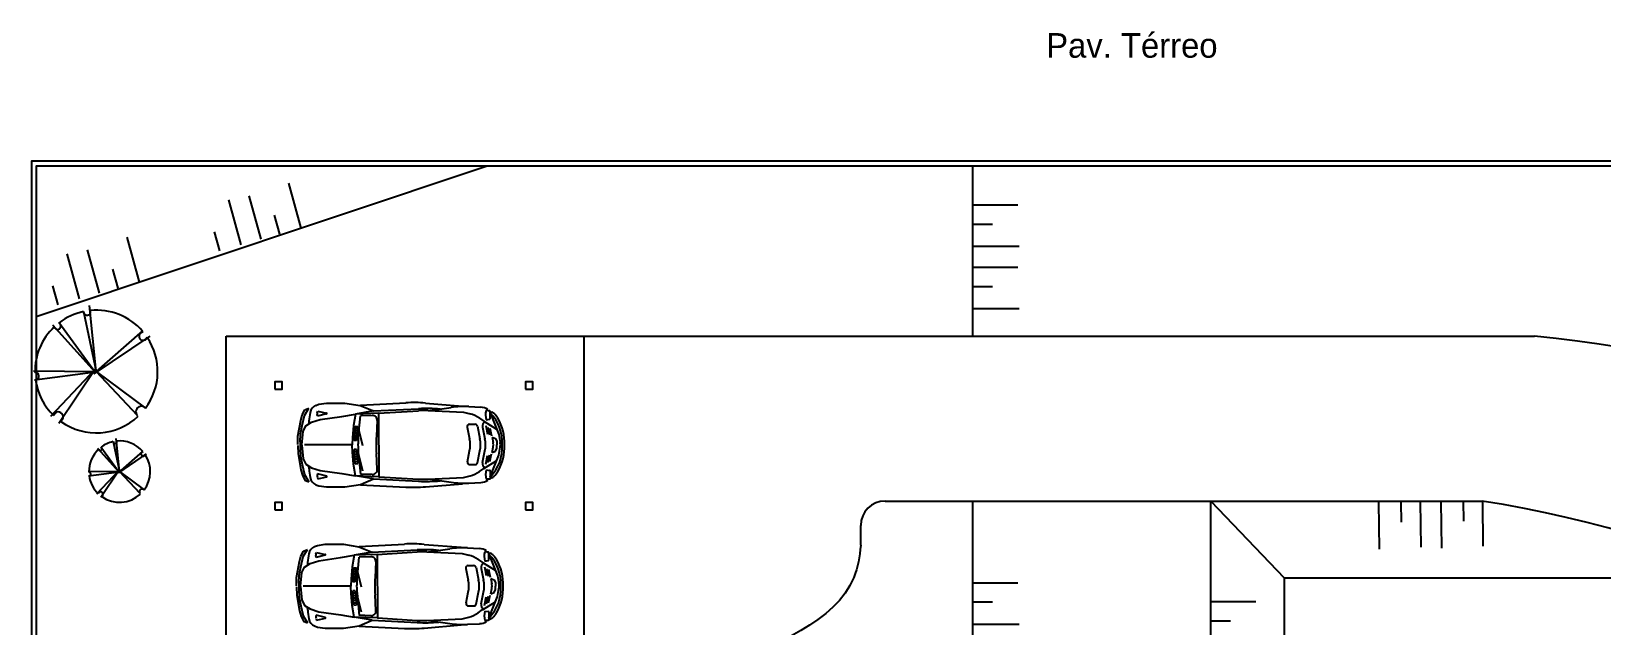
# Model space of a CAD drawing. Extents: x 0 to 58.4, y 0 to 35.7.
# Drawn here: x 0 to 32, y 23.62 to 35.72 of the extents above; entities that cross this region are included whole.
import ezdxf

# ---------------------------------------------------------------- set-up
doc = ezdxf.new("R2010")
doc.units = 0
doc.header["$MEASUREMENT"] = 0
doc.layers.get('0').update_dxf_attribs({"linetype": 'CONTINUOUS'})
for name, color, linetype in [('ARV', 3, 'CONTINUOUS'), ('BLOCO', 5, 'CONTINUOUS'), ('CINZA', 8, 'CONTINUOUS'), ('HACHURA', 1, 'CONTINUOUS'), ('PAREDE', 7, 'CONTINUOUS')]:
    doc.layers.add(name, color=color, linetype=linetype)
doc.styles.add('PADRÃO', font='', dxfattribs={"height": 0.2})
doc.styles.get('PADRÃO').set_extended_font_data('AvantGarde Bk BT')

# ---------------------------------------------------------------- blocks, each defined once
blk = doc.blocks.new('C-01')
for p, q in [((-2.138, 0.536), (-2.109, 0.646)), ((-2.109, 0.646), (-2.057, 0.747)), ((-2.062, 0.637), (-1.978, 0.781)), ((-2.057, 0.747), (-1.978, 0.781)), ((-1.831, 0.842), (-1.773, 0.867)), ((-1.796, 0.62), (-1.804, 0.658)), ((-1.802, 0.687), (-1.79, 0.721)), ((-1.612, 0.669), (-1.796, 0.62)), ((-1.79, 0.721), (-1.613, 0.684)), ((-1.773, 0.867), (-1.616, 0.889)), ((-1.616, 0.889), (-1.24, 0.889)), ((-1.24, 0.889), (-0.927, 0.84)), ((-0.659, 0.727), (-1.026, 0.665)), ((-0.552, 0.682), (-1.026, 0.665)), ((-0.927, 0.84), (-0.659, 0.727)), ((-0.922, 0.847), (0, 0.894)), ((-0.659, 0.727), (0.263, 0.774)), ((-0.552, 0.682), (0.261, 0.733)), ((-0.552, 0.682), (-0.551, -0.613)), ((0.402, 0.888), (1.156, 0.828)), ((0.455, 0.735), (1.176, 0.704)), ((0.488, 0.734), (0.925, 0.798)), ((1.176, 0.704), (1.31, 0.669)), ((1.287, 0.815), (1.531, 0.802)), ((1.708, 0.731), (1.637, 0.736)), ((1.667, 0.743), (1.699, 0.729)), ((1.72, 0.57), (1.72, 0.718)), ((1.72, 0.688), (1.898, 0.248)), ((1.724, 0.718), (1.754, 0.706)), ((-2.196, 0.215), (-2.138, 0.536)), ((-2.143, 0.259), (-2.109, 0.43)), ((-2.109, 0.43), (-2.062, 0.637)), ((-1.972, 0.52), (-1.976, 0.461)), ((-1.029, 0.419), (-1.052, 0.126)), ((-0.985, 0.326), (-1.037, 0.326)), ((-0.98, 0.376), (-1.033, 0.376)), ((-1.029, 0.419), (-0.977, 0.411)), ((-1.004, 0.126), (-0.977, 0.411)), ((-0.966, 0.178), (-0.924, 0.627)), ((-0.962, 0.353), (-0.88, 0.023)), ((-0.684, 0.636), (-0.924, 0.627)), ((-0.58, 0.53), (-0.599, 0.212)), ((1.253, 0.394), (1.301, 0.16)), ((1.301, 0.455), (1.411, 0.455)), ((1.46, 0.415), (1.513, 0.16)), ((1.503, 0.579), (1.594, 0.516)), ((1.564, 0.395), (1.613, 0.16)), ((1.59, 0.519), (1.853, 0.359)), ((1.63, 0.43), (1.666, 0.256)), ((1.641, 0.546), (1.709, 0.557)), ((1.674, 0.395), (1.707, 0.239)), ((1.714, 0.379), (1.747, 0.222)), ((-2.201, 0.043), (-2.196, 0.215)), ((-2.152, 0.1), (-2.143, 0.259)), ((-1.091, 0.034), (-2.064, 0.034)), ((-1.004, 0.126), (-1.052, 0.126)), ((-0.999, 0.176), (-1.048, 0.176)), ((-0.995, 0.226), (-1.044, 0.226)), ((-0.99, 0.276), (-1.04, 0.276)), ((1.764, 0.193), (1.781, 0.086)), ((1.764, 0.193), (1.831, 0.165)), ((1.831, 0.165), (1.855, 0.103)), ((1.855, 0.103), (1.859, 0.037)), ((1.855, -0.029), (1.859, 0.037)), ((1.898, 0.248), (1.925, 0.086)), ((-2.152, -0.034), (-2.143, -0.193)), ((-2.143, -0.193), (-2.108, -0.364)), ((-1.029, -0.351), (-1.052, -0.058)), ((-1.004, -0.058), (-1.052, -0.058)), ((-0.999, -0.108), (-1.048, -0.108)), ((-0.995, -0.158), (-1.044, -0.158)), ((-0.99, -0.208), (-1.04, -0.208)), ((-0.985, -0.258), (-1.037, -0.258)), ((-0.98, -0.308), (-1.033, -0.308)), ((-1.004, -0.058), (-0.977, -0.343)), ((-0.966, -0.11), (-0.923, -0.559)), ((-0.962, -0.16), (-0.88, -0.49)), ((-0.579, -0.461), (-0.598, -0.143)), ((1.256, -0.307), (1.302, -0.087)), ((1.463, -0.328), (1.513, -0.087)), ((1.565, -0.322), (1.613, -0.087)), ((1.591, -0.446), (1.854, -0.285)), ((1.63, -0.356), (1.666, -0.183)), ((1.674, -0.322), (1.707, -0.165)), ((1.714, -0.305), (1.747, -0.148)), ((1.721, -0.615), (1.898, -0.174)), ((1.764, -0.12), (1.781, -0.013)), ((1.764, -0.12), (1.831, -0.091)), ((1.831, -0.091), (1.855, -0.029)), ((1.898, -0.174), (1.925, -0.013)), ((-2.108, -0.364), (-2.061, -0.571)), ((-2.061, -0.571), (-1.976, -0.714)), ((-1.971, -0.453), (-1.975, -0.394)), ((-1.795, -0.553), (-1.803, -0.591)), ((-1.801, -0.62), (-1.789, -0.654)), ((-1.611, -0.602), (-1.795, -0.553)), ((-1.789, -0.654), (-1.611, -0.617)), ((-1.029, -0.351), (-0.977, -0.343)), ((-0.552, -0.613), (-1.026, -0.596)), ((-0.659, -0.658), (-1.025, -0.596)), ((-0.683, -0.567), (-0.924, -0.558)), ((-0.551, -0.613), (0.263, -0.663)), ((0.457, -0.664), (1.177, -0.632)), ((1.177, -0.632), (1.311, -0.596)), ((1.305, -0.367), (1.414, -0.367)), ((1.504, -0.506), (1.595, -0.442)), ((1.642, -0.472), (1.71, -0.484)), ((1.721, -0.496), (1.721, -0.645)), ((1.726, -0.645), (1.755, -0.632)), ((-1.829, -0.776), (-1.771, -0.8)), ((-1.771, -0.8), (-1.614, -0.821)), ((-1.614, -0.821), (-1.238, -0.821)), ((-1.238, -0.821), (-0.925, -0.772)), ((-0.925, -0.772), (-0.657, -0.658)), ((-0.92, -0.779), (0.002, -0.824)), ((-0.659, -0.658), (0.263, -0.705)), ((0.403, -0.818), (1.157, -0.755)), ((0.49, -0.663), (0.927, -0.726)), ((1.289, -0.742), (1.533, -0.729)), ((1.709, -0.658), (1.638, -0.662)), ((1.668, -0.669), (1.7, -0.656))]:
    blk.add_line(p, q)
for points in [[(-2.118, 0.039), (-2.09, 0.311), (-2.037, 0.422), (-1.921, 0.496), (-1.745, 0.554), (-1.3, 0.617), (-1.026, 0.665), (-1.064, 0.428), (-1.083, 0.18), (-1.091, 0.034)], [(-2.201, 0.023), (-2.195, -0.149), (-2.137, -0.47), (-2.107, -0.58), (-2.055, -0.681), (-1.976, -0.714)], [(-2.118, 0.027), (-2.089, -0.245), (-2.036, -0.356), (-1.92, -0.429), (-1.744, -0.487), (-1.299, -0.55), (-1.025, -0.596), (-1.063, -0.36), (-1.083, -0.112), (-1.091, 0.034)]]:
    blk.add_lwpolyline(points)
for centre, radius, start, end in [((-0.452, 0.416), 1.524, 169.4663, 176.0811), ((-1.753, 0.658), 0.2, 112.7478, 169.4663), ((-1.755, 0.669), 0.0508, 159.9787, 192.5384), ((-1.614, 0.676), 0.00762, 284.96, 78.1125), ((0.157, -2.15), 3.048, 85.3952, 92.9452), ((0.377, -1.092), 1.829, 87.5491, 93.6237), ((0.42, -2.27), 3.048, 84.6964, 92.9452), ((1.192, -1.011), 1.829, 86.9998, 98.3676), ((1.154, 0.08), 0.61, 55.07, 75.2551), ((1.517, 0.518), 0.284, 57.3299, 87.1824), ((1.99, 0.648), 0.364, 166.0961, 196.3535), ((1.707, 0.718), 0.0127, 0, 86.3304), ((1.12, 0.093), 0.847, 356.2451, 44.5195), ((1.695, 0.565), 0.152, 46.3836, 67.2014), ((1.5, 0.36), 0.436, 30.4577, 46.3836), ((-0.68, 0.536), 0.1, 356.7256, 92.0722), ((1.301, 0.405), 0.05, 90, 191.7694), ((1.411, 0.405), 0.05, 11.7694, 90), ((1.662, 0.416), 0.1, 118.178, 191.7694), ((1.707, 0.57), 0.0127, 279.6077, 360), ((1.003, 0.068), 1.012, 358.0694, 30.4577), ((-0.935, 0.034), 1.219, 176.8942, 183.2188), ((0.551, 0.036), 1.524, 174.6214, 185.4916), ((2.444, 0.037), 3.048, 176.7256, 183.3874), ((0.704, 0.036), 0.61, 348.3436, 11.7694), ((0.916, 0.036), 0.61, 348.3436, 11.7694), ((1.016, 0.036), 0.61, 348.3436, 11.7694), ((1.12, -0.02), 0.847, 315.5935, 3.8679), ((1.481, 0.037), 0.305, 350.7246, 9.3883), ((1.003, 0.004), 1.012, 329.6553, 2.0435), ((1.624, 0.037), 0.305, 350.7246, 9.3883), ((1.305, -0.317), 0.05, 168.3436, 270), ((-0.451, -0.346), 1.524, 184.0319, 190.6466), ((-1.752, -0.591), 0.2, 190.6466, 247.3652), ((-1.753, -0.602), 0.0508, 167.5746, 200.1342), ((-1.613, -0.609), 0.00762, 282.0005, 75.153), ((-0.679, -0.467), 0.1, 267.9278, 3.3874), ((1.154, -0.007), 0.61, 284.8579, 305.0429), ((1.414, -0.317), 0.05, 270, 348.3436), ((1.663, -0.342), 0.1, 168.3436, 242.009), ((1.991, -0.574), 0.364, 163.7595, 194.0169), ((1.708, -0.496), 0.0127, 0.113, 80.5053), ((1.696, -0.492), 0.152, 292.9116, 313.7293), ((1.5, -0.287), 0.436, 313.7293, 329.6553), ((0.153, 2.22), 3.048, 267.1678, 274.7177), ((0.375, 1.163), 1.829, 266.4893, 272.5638), ((0.42, 2.339), 3.048, 267.0548, 275.3036), ((1.189, 1.084), 1.829, 261.7454, 273.1132), ((1.518, -0.445), 0.284, 272.9306, 302.783), ((1.709, -0.645), 0.0127, 273.7825, 0.113)]:
    blk.add_arc(centre, radius, start, end)
blk = doc.blocks.new('A_03')
at = {"layer": 'ARV'}
for p, q in [((-0.164, 0.667), (-0.032, 0.054)), ((-0.032, 0.054), (-0.102, 0.726)), ((-0.04, 0.044), (-0.476, 0.526)), ((-0.413, 0.556), (-0.04, 0.044)), ((-0.057, 0.029), (0.441, 0.467)), ((0.512, 0.415), (-0.057, 0.029)), ((-0.04, 0.051), (-0.672, 0.059)), ((-0.663, -0.03), (-0.04, 0.051)), ((-0.494, -0.401), (-0.04, 0.081)), ((-0.04, 0.081), (-0.413, -0.475)), ((-0.032, 0.054), (0.468, -0.32)), ((0.388, -0.394), (-0.032, 0.054))]:
    blk.add_line(p, q, dxfattribs=at)
for centre, radius, start, end in [((-0.032, 0.054), 0.625, 102.158, 127.2526), ((-0.127, 0.664), 0.037, 175.6543, 19.6938), ((-0.032, 0.054), 0.625, 41.0541, 95.5311), ((-0.032, 0.054), 0.625, 133.2426, 180.9743), ((-0.427, 0.516), 0.0334, 201.2821, 48.2736), ((0.446, 0.414), 0.0427, 89.2094, 344.6286), ((-0.032, 0.054), 0.625, 323.2022, 33.8211), ((-0.655, 0.006), 0.0378, 285.6846, 88.001), ((-0.032, 0.054), 0.625, 187.876, 225.8833), ((0.426, -0.355), 0.0546, 40.7148, 224.88), ((-0.419, -0.408), 0.0497, 310.6567, 163.4448), ((-0.032, 0.054), 0.625, 234.6715, 313.133)]:
    blk.add_arc(centre, radius, start, end, dxfattribs=at)
blk = doc.blocks.new('TÉRREO')
at = {"layer": 'HACHURA', "ltscale": 0.015, "style": 'PADRÃO'}
blk.add_text('Pav. Térreo', height=0.5, dxfattribs=at).set_placement((-1.92, -0.247))

msp = doc.modelspace()

# ---------------------------------------------------------------- linework, layer by layer
at = {"layer": 'CINZA', "ltscale": 0.015}
for p, q in [((9.288, 32.98), (0.1, 29.911)), ((19.185, 29.511), (19.185, 32.98)), ((4.684, 31.488), (4.438, 32.373)), ((5.499, 31.715), (5.245, 32.629)), ((4.276, 31.375), (4.022, 32.289)), ((19.185, 32.191), (20.104, 32.191)), ((5.062, 31.593), (4.954, 31.983)), ((19.185, 31.798), (19.589, 31.798)), ((2.203, 30.614), (1.949, 31.528)), ((3.839, 31.254), (3.731, 31.643)), ((0.98, 30.274), (0.726, 31.189)), ((1.388, 30.387), (1.142, 31.273)), ((19.185, 31.345), (20.134, 31.345)), ((1.767, 30.492), (1.658, 30.882)), ((19.185, 30.922), (20.104, 30.922)), ((0.544, 30.153), (0.435, 30.542)), ((19.185, 30.529), (19.589, 30.529)), ((19.185, 30.076), (20.134, 30.076)), ((3.969, 16.328), (3.969, 29.511)), ((3.969, 29.511), (11.269, 29.511)), ((11.269, 16.328), (11.269, 29.511)), ((11.269, 29.511), (30.632, 29.511)), ((17.402, 26.153), (29.571, 26.153)), ((19.185, 20.537), (19.185, 26.153)), ((24.035, 19.787), (24.035, 26.153)), ((24.035, 26.153), (25.535, 24.587)), ((27.455, 26.122), (27.469, 25.173)), ((27.909, 26.129), (27.915, 25.725)), ((28.301, 26.135), (28.315, 25.216)), ((28.724, 26.141), (28.738, 25.192)), ((29.178, 26.148), (29.184, 25.743)), ((29.571, 26.153), (29.584, 25.235)), ((16.901, 25.255), (16.902, 25.655)), ((19.185, 24.489), (20.104, 24.489)), ((25.535, 24.587), (32.885, 24.587)), ((25.535, 24.587), (25.535, 19.787)), ((19.185, 24.096), (19.589, 24.096)), ((24.035, 24.107), (24.954, 24.107)), ((24.035, 23.714), (24.439, 23.714)), ((19.185, 23.643), (20.134, 23.643))]:
    msp.add_line(p, q, dxfattribs=at)
for centre, radius, start, end in [((28.803, 8.717), 20.874, 46.3911, 84.9721), ((17.402, 25.653), 0.5, 90, 179.7991), ((25.576, 1.073), 25.397, 49.5972, 80.9507)]:
    msp.add_arc(centre, radius, start, end, dxfattribs=at)
msp.add_open_spline([(16.901, 25.255), (16.882, 25.019), (16.654, 23.756), (13.615, 22.782), (11.655, 20.958), (11.269, 19.722)], degree=3, knots=[0.856162, 0.856162, 0.856162, 0.856162, 1.561199, 4.8584, 8.942313, 8.942313, 8.942313, 8.942313], dxfattribs=at)
at = {"layer": 'PAREDE'}
for points in [[(0, 0), (47.47, 0), (47.47, 33.08), (0, 33.08)], [(0.1, 0.1), (47.37, 0.1), (47.37, 32.98), (0.1, 32.98)], [(4.958, 28.432), (5.108, 28.432), (5.108, 28.582), (4.958, 28.582)], [(10.07, 28.432), (10.22, 28.432), (10.22, 28.582), (10.07, 28.582)], [(4.958, 25.976), (5.108, 25.976), (5.108, 26.126), (4.958, 26.126)], [(10.07, 25.976), (10.22, 25.976), (10.22, 26.126), (10.07, 26.126)]]:
    msp.add_lwpolyline(points, close=True, dxfattribs=at)

# ---------------------------------------------------------------- block references
at = {"layer": 'BLOCO', "ltscale": 0.015}
for p in [(7.629, 27.262), (7.602, 24.383)]:
    msp.add_blockref('C-01', p, dxfattribs=at)
at = {"layer": 'CINZA', "ltscale": 0.015, "xscale": 2, "yscale": 2, "zscale": 2}
msp.add_blockref('A_03', (1.387, 28.685), dxfattribs=at)
at = {"layer": 'CINZA', "ltscale": 0.015}
msp.add_blockref('A_03', (1.829, 26.699), dxfattribs=at)
at = {"layer": 'HACHURA', "ltscale": 0.015}
msp.add_blockref('TÉRREO', (22.602, 35.436), dxfattribs=at)

doc.saveas('drawing.dxf')
